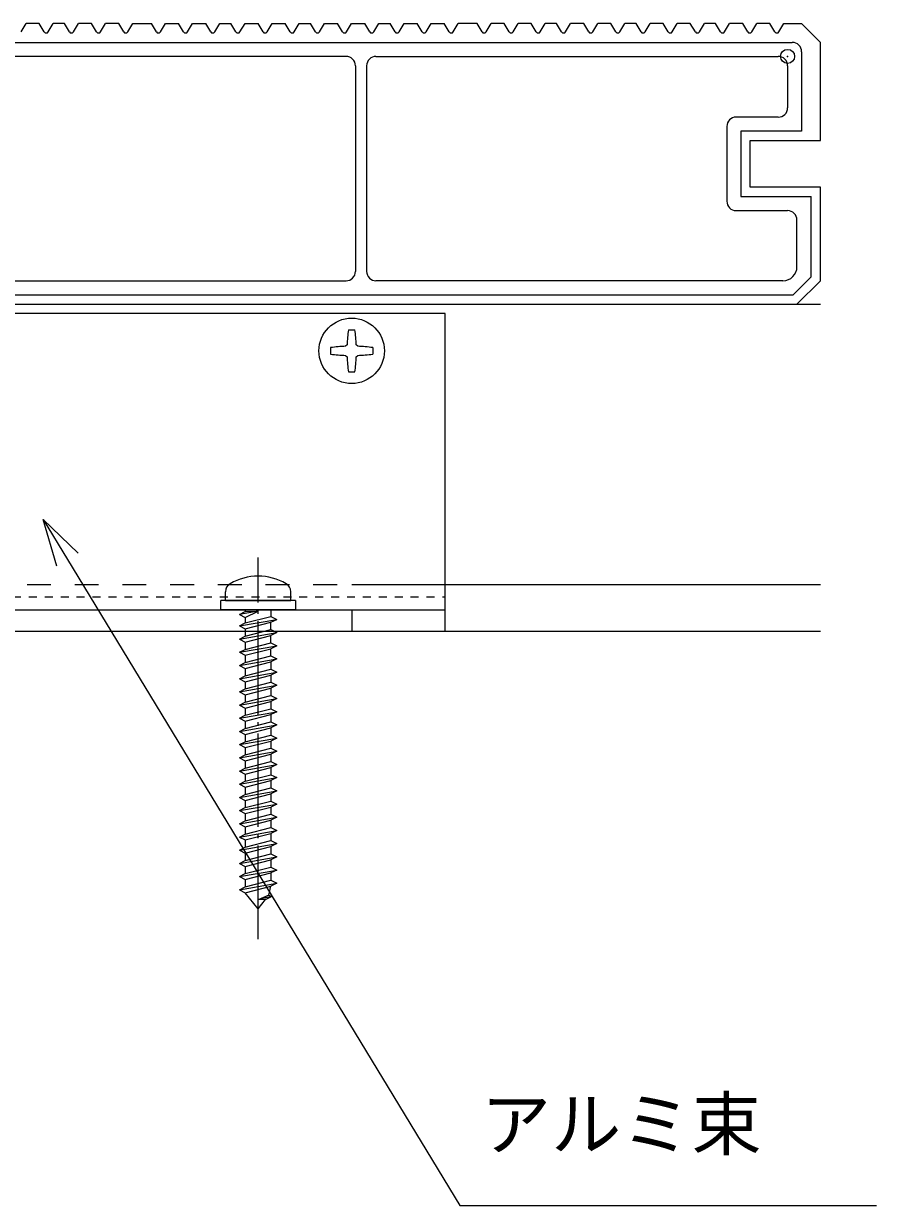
# Model space of a CAD drawing. Units: millimetres on the paper. Extents: x -420 to 420, y -297 to 297.
# Drawn here: x 297.81 to 328.19, y -124.11 to -81.98 of the extents above; entities that cross this region are included whole.
import ezdxf
from ezdxf.enums import TextEntityAlignment as Align

# ---------------------------------------------------------------- set-up
doc = ezdxf.new("R2010")
doc.units = ezdxf.units.MM
doc.header["$PDMODE"] = 32
doc.header["$PDSIZE"] = 0.5
doc.linetypes.add('USER1', pattern=[12, 10, -0.8, 0.4, -0.8])
doc.linetypes.add('USER2', pattern=[1.7, 0.85, -0.85])
for name, color, linetype, lineweight in [('0-0_0', 7, 'Continuous', 5), ('0-1_Defpoints', 7, 'Continuous', 18), ('0-7_A-E01-仕上太線', 4, 'Continuous', 18), ('0-8_A-D09-金物_鋼材', 1, 'Continuous', 18), ('0-A_0-A08-芯_他', 7, 'USER1', 5), ('0-B_A-B03-文字_書込_小', 7, 'Continuous', 18), ('0-D__U+FF71_U+FF99_U+FF90', 9, 'USER2', 18), ('0-E_A-C05-見え掛り_細線', 1, 'Continuous', 18)]:
    doc.layers.add(name, color=color, linetype=linetype, lineweight=lineweight)
doc.styles.add('ＭＳ ゴシック', font='')
doc.styles.get('ＭＳ ゴシック').set_extended_font_data('MS Gothic')

# ---------------------------------------------------------------- blocks, each defined once
blk = doc.blocks.new('_Open30')
at = {"layer": '0-0_0'}
blk.add_line((0, 0), (-1, 0), dxfattribs=at)
blk.add_lwpolyline([(-1, 0.2679), (0, 0), (-1, -0.2679)], dxfattribs=at)
blk = doc.blocks.new('A$C7B33427C')
at = {"layer": '0-8_A-D09-金物_鋼材'}
for p, q in [((-3.501, 1), (-3.501, 1.93)), ((3.5, 1), (3.5, 1.93)), ((4, 1), (-4, 1)), ((-4, 0), (-4, 1)), ((4, 0), (-4, 0)), ((-3.501, 1), (3.5, 1)), ((-1.373, 0), (-1.373, -0.195)), ((1.372, 0), (1.372, -0.699)), ((4, 1), (4, 0)), ((-0.001, -0.16), (-2.001, -0.513)), ((-2.001, -0.513), (-1.373, -0.195)), ((-2.001, -0.513), (-1.373, -0.83)), ((-2.001, -1.724), (1.999, -1.018)), ((-1.373, -0.195), (-0.001, -0.16)), ((-1.373, -0.83), (-0.001, -0.16)), ((-1.373, -1.406), (1.372, -0.699)), ((-1.373, -0.83), (-1.373, -1.227)), ((-1.373, -1.227), (-1.373, -1.406)), ((1.372, -0.699), (1.999, -1.018)), ((1.372, -1.335), (1.999, -1.018)), ((-2.001, -1.724), (-1.373, -1.406)), ((-2.001, -1.724), (-1.373, -2.041)), ((-2.001, -3.135), (1.999, -2.429)), ((-1.373, -2.041), (1.372, -1.335)), ((-1.373, -2.041), (-1.372, -2.816)), ((-1.372, -2.816), (1.372, -2.111)), ((1.372, -2.111), (1.372, -1.335)), ((1.372, -2.111), (1.999, -2.429)), ((1.999, -2.429), (1.372, -2.747)), ((-2.001, -3.135), (-1.372, -2.816)), ((-2.001, -3.135), (-1.373, -3.452)), ((-1.373, -3.452), (1.372, -2.747)), ((-1.373, -3.452), (-1.373, -4.227)), ((-1.373, -4.227), (1.372, -3.522)), ((1.372, -3.522), (1.372, -2.747)), ((1.372, -3.522), (1.999, -3.84)), ((-2.001, -4.546), (1.999, -3.84)), ((-2.001, -4.546), (-1.373, -4.227)), ((-2.001, -4.546), (-1.373, -4.863)), ((-1.373, -4.863), (1.372, -4.158)), ((-1.373, -4.863), (-1.373, -5.638)), ((-1.373, -5.638), (1.372, -4.933)), ((1.999, -3.84), (1.372, -4.158)), ((1.372, -4.933), (1.372, -4.158)), ((1.372, -4.933), (1.999, -5.25)), ((-2.001, -5.956), (1.999, -5.25)), ((-2.001, -5.956), (-1.373, -5.638)), ((-2.001, -5.956), (-1.373, -6.274)), ((-1.373, -6.274), (1.372, -5.569)), ((-1.373, -6.274), (-1.373, -7.05)), ((1.999, -5.25), (1.372, -5.569)), ((1.372, -5.569), (1.372, -6.344)), ((-2.001, -7.367), (1.999, -6.663)), ((-2.001, -7.367), (-1.373, -7.05)), ((-2.001, -7.367), (-1.373, -7.686)), ((-1.373, -7.05), (1.372, -6.344)), ((-1.373, -7.686), (1.372, -6.98)), ((1.372, -6.344), (1.999, -6.663)), ((1.999, -6.663), (1.372, -6.98)), ((1.372, -6.98), (1.372, -7.755)), ((-2.001, -8.778), (1.999, -8.074)), ((-2.001, -8.778), (-1.373, -8.461)), ((-2.001, -8.778), (-1.373, -9.097)), ((-1.373, -7.686), (-1.373, -8.461)), ((-1.373, -8.461), (1.372, -7.755)), ((-1.373, -9.097), (1.372, -8.391)), ((1.372, -7.755), (1.999, -8.074)), ((1.999, -8.074), (1.372, -8.391)), ((1.372, -8.391), (1.372, -9.166)), ((-2.001, -10.189), (1.999, -9.485)), ((-2.001, -10.189), (-1.373, -9.872)), ((-1.373, -9.097), (-1.373, -9.872)), ((-1.373, -9.872), (1.372, -9.166)), ((-1.372, -10.508), (1.372, -9.802)), ((1.372, -9.166), (1.999, -9.485)), ((1.999, -9.485), (1.372, -9.802)), ((1.372, -9.802), (1.372, -10.577)), ((-2.001, -10.189), (-1.372, -10.508)), ((-2.001, -11.6), (1.999, -10.896)), ((-2.001, -11.6), (-1.373, -11.283)), ((-1.372, -10.508), (-1.373, -11.283)), ((-1.373, -11.283), (1.372, -10.577)), ((-1.372, -11.919), (1.372, -11.213)), ((1.372, -10.577), (1.999, -10.896)), ((1.999, -10.896), (1.372, -11.213)), ((1.372, -11.213), (1.372, -11.989)), ((-2.001, -11.6), (-1.372, -11.919)), ((-2.001, -13.011), (1.999, -12.307)), ((-1.373, -13.33), (1.372, -12.625)), ((-1.372, -11.919), (-1.372, -12.694)), ((-1.372, -12.694), (1.372, -11.989)), ((1.372, -11.989), (1.999, -12.307)), ((1.999, -12.307), (1.372, -12.625)), ((1.372, -12.625), (1.372, -13.4)), ((-2.001, -13.011), (-1.372, -12.694)), ((-2.001, -13.011), (-1.373, -13.33)), ((-2.001, -14.423), (1.999, -13.718)), ((-1.373, -13.33), (-1.373, -14.105)), ((-1.373, -14.105), (1.372, -13.4)), ((1.372, -13.4), (1.999, -13.718)), ((1.999, -13.718), (1.372, -14.036)), ((-2.001, -14.423), (-1.373, -14.105)), ((-2.001, -14.423), (-1.373, -14.741)), ((-2.001, -15.834), (1.999, -15.129)), ((-1.373, -14.741), (1.372, -14.036)), ((-1.373, -14.741), (-1.373, -15.516)), ((-1.373, -15.516), (1.372, -14.811)), ((1.372, -14.036), (1.372, -14.811)), ((1.372, -14.811), (1.999, -15.129)), ((1.999, -15.129), (1.372, -15.447)), ((-2.001, -15.834), (-1.373, -15.516)), ((-2.001, -15.834), (-1.373, -16.152)), ((-1.373, -16.152), (1.372, -15.447)), ((-1.373, -16.152), (-1.372, -16.928)), ((-1.372, -16.928), (1.372, -16.222)), ((1.372, -15.447), (1.372, -16.222)), ((1.372, -16.222), (1.999, -16.541)), ((-2.001, -17.245), (1.999, -16.541)), ((-2.001, -17.245), (-1.372, -16.928)), ((-2.001, -17.245), (-1.373, -17.563)), ((-1.373, -17.563), (1.372, -16.858)), ((-1.373, -17.563), (-1.372, -18.339)), ((-1.372, -18.339), (1.372, -17.633)), ((1.999, -16.541), (1.372, -16.858)), ((1.372, -16.858), (1.372, -17.633)), ((1.372, -17.633), (1.999, -17.952)), ((-2.001, -18.656), (1.999, -17.952)), ((-2.001, -18.656), (-1.372, -18.339)), ((-1.372, -18.975), (1.372, -18.269)), ((1.999, -17.952), (1.372, -18.269)), ((1.372, -18.269), (1.372, -19.044)), ((-2.001, -20.067), (1.999, -19.363)), ((-2.001, -20.067), (-1.372, -19.75)), ((-2.001, -20.067), (-1.373, -20.386)), ((-1.373, -20.386), (1.372, -19.68)), ((-1.372, -19.75), (1.372, -19.044)), ((1.372, -19.044), (1.999, -19.363)), ((1.999, -19.363), (1.372, -19.68)), ((1.372, -19.68), (1.372, -20.455)), ((-2.001, -21.478), (1.999, -20.774)), ((-2.001, -21.478), (-1.373, -21.161)), ((-2.001, -21.478), (-1.373, -21.797)), ((-1.373, -20.386), (-1.373, -21.161)), ((-1.373, -21.161), (1.372, -20.455)), ((-1.373, -21.797), (1.372, -21.091)), ((1.372, -20.455), (1.999, -20.774)), ((1.999, -20.774), (1.372, -21.091)), ((1.372, -21.091), (1.372, -21.866)), ((-2.001, -22.889), (1.999, -22.185)), ((-2.001, -22.889), (-1.373, -22.572)), ((-1.373, -21.797), (-1.373, -22.572)), ((-1.373, -22.572), (1.372, -21.866)), ((-1.373, -23.208), (1.372, -22.502)), ((1.372, -21.866), (1.999, -22.185)), ((1.999, -22.185), (1.372, -22.502)), ((1.372, -22.502), (1.372, -23.278)), ((-2.001, -22.889), (-1.373, -23.208)), ((-2.001, -24.301), (1.999, -23.596)), ((-2.001, -24.301), (-1.372, -23.983)), ((-1.373, -23.208), (-1.372, -23.983)), ((-1.373, -24.619), (1.372, -23.914)), ((-1.372, -23.983), (1.372, -23.278)), ((1.372, -23.278), (1.999, -23.596)), ((1.999, -23.596), (1.372, -23.914)), ((1.372, -23.914), (1.372, -24.689)), ((-2.001, -24.301), (-1.373, -24.619)), ((-2.001, -25.712), (1.999, -25.007)), ((-1.373, -24.619), (-1.372, -25.394)), ((1.372, -24.689), (1.999, -25.007)), ((1.999, -25.007), (1.372, -25.325)), ((-2.001, -25.712), (-1.372, -26.03)), ((-2.001, -27.123), (1.999, -26.418)), ((-1.372, -26.03), (1.372, -25.325)), ((-1.372, -26.03), (-1.372, -26.805)), ((-1.372, -26.805), (1.372, -26.1)), ((1.372, -25.325), (1.372, -26.1)), ((1.372, -26.1), (1.999, -26.418)), ((1.999, -26.418), (1.372, -26.736)), ((-2.001, -27.123), (-1.372, -26.805)), ((-2.001, -27.123), (-1.372, -27.441)), ((-1.372, -27.441), (-1.373, -28.217)), ((-1.373, -28.217), (1.372, -27.511)), ((-1.372, -27.441), (1.372, -26.736)), ((1.372, -26.736), (1.372, -27.511)), ((1.372, -27.511), (1.999, -27.83)), ((-2.001, -28.534), (1.999, -27.83)), ((-2.001, -28.534), (-1.373, -28.217)), ((-2.001, -28.534), (-1.372, -28.853)), ((-1.372, -28.853), (-1.373, -29.628)), ((-1.373, -29.628), (1.372, -28.922)), ((-1.372, -28.853), (1.372, -28.147)), ((1.999, -27.83), (1.372, -28.147)), ((1.372, -28.147), (1.372, -28.922)), ((1.372, -28.922), (1.999, -29.241)), ((-2.001, -29.945), (1.999, -29.241)), ((-2.001, -29.945), (-1.373, -29.628)), ((-2.001, -29.945), (-1.372, -30.264)), ((-1.372, -30.264), (1.372, -29.558)), ((-0.001, -32), (-1.372, -30.264)), ((1.161, -30.529), (1.372, -29.558)), ((1.999, -29.241), (1.372, -29.558)), ((1.43, -30.665), (-0.08, -31.035)), ((-0.001, -32), (0.803, -30.983)), ((1.161, -30.529), (0, -31.003)), ((0.803, -30.983), (0, -31.003)), ((0.803, -30.983), (1.43, -30.665)), ((1.161, -30.529), (1.43, -30.665))]:
    blk.add_line(p, q, dxfattribs=at)
for points in [[(-2.001, -18.656), (-1.372, -18.975), (-1.372, -19.75)], [(-2.001, -25.712), (-1.372, -25.394), (1.372, -24.689)]]:
    blk.add_lwpolyline(points, dxfattribs=at)
for centre, radius, start, end in [((-2.499, 1.93), 1, 119.99997, 179.99998), ((-0.001, -2.4), 6, 60, 119.99997), ((2.501, 1.93), 1, 0, 60)]:
    blk.add_arc(centre, radius, start, end, dxfattribs=at)
at = {"layer": '0-A_0-A08-芯_他'}
blk.add_line((-0.001, -35.22), (-0.001, 5.582), dxfattribs=at)
blk = doc.blocks.new('AC-1-b')
at = {"layer": '0-0_0'}
for p, q in [((-24.652, 32.25), (-25.348, 32.25)), ((24.652, 32.25), (25.348, 32.25)), ((-27.25, 30.348), (-27.25, 29.652)), ((-25.648, 30.487), (-25.488, 30.648)), ((-24.512, 30.648), (-24.352, 30.487)), ((-22.75, 30.348), (-22.75, 29.652)), ((22.75, 30.348), (22.75, 29.652)), ((24.512, 30.648), (24.352, 30.487)), ((25.648, 30.487), (25.488, 30.648)), ((27.25, 30.348), (27.25, 29.652)), ((-25.488, 29.352), (-25.648, 29.513)), ((-24.352, 29.513), (-24.512, 29.352)), ((24.352, 29.513), (24.512, 29.352)), ((25.488, 29.352), (25.648, 29.513)), ((-24.652, 27.75), (-25.348, 27.75)), ((24.652, 27.75), (25.348, 27.75)), ((-35, 2.3), (35, 2.3))]:
    blk.add_line(p, q, dxfattribs=at)
at = {"layer": '0-0_0', "color": 9, "linetype": 'USER2', "lineweight": 18}
blk.add_line((-35, 3.7), (35, 3.7), dxfattribs=at)
at = {"layer": '0-0_0'}
blk.add_lwpolyline([(-35, 0), (35, 0), (35, 34), (-35, 34)], close=True, dxfattribs=at)
for centre in [(-25, 30), (25, 30)]:
    blk.add_circle(centre, 3.5, dxfattribs=at)
for centre, start, end in [((-8.752, 30), 172.27975, 177.78308), ((-41.248, 30), 2.21692, 7.72025), ((41.248, 30), 172.27975, 177.78308), ((8.752, 30), 2.21692, 7.72025), ((-25, 13.752), 92.21692, 97.72025), ((-25, 13.752), 82.27975, 87.78308), ((25, 13.752), 92.21692, 97.72025), ((25, 13.752), 82.27975, 87.78308), ((-25, 46.248), 262.27975, 267.78308), ((-8.752, 30), 182.21692, 187.72025), ((-41.248, 30), 352.27975, 357.78308), ((-25, 46.248), 272.21692, 277.72025), ((25, 46.248), 262.27975, 267.78308), ((41.248, 30), 182.21692, 187.72025), ((8.752, 30), 352.27975, 357.78308), ((25, 46.248), 272.21692, 277.72025)]:
    blk.add_arc(centre, 16.748, start, end, dxfattribs=at)
at = {"layer": '0-1_Defpoints', "color": 222}
for p, q in [((-25, 2.3), (-25, 0)), ((25, 2.3), (25, 0))]:
    blk.add_line(p, q, dxfattribs=at)
blk = doc.blocks.new('床クール')
at = {"layer": '0-0_0'}
for p, q in [((59.563, 29.12), (60.1, 30)), ((61.5, 30), (60.1, 30)), ((62.037, 29.12), (61.5, 30)), ((62.463, 29.12), (63, 30)), ((64.2, 30), (63, 30)), ((64.737, 29.12), (64.2, 30)), ((65.163, 29.12), (65.7, 30)), ((67.1, 30), (65.7, 30)), ((67.637, 29.12), (67.1, 30)), ((68.063, 29.12), (68.6, 30)), ((70, 30), (68.6, 30)), ((70.537, 29.12), (70, 30)), ((70.963, 29.12), (71.5, 30)), ((71.5, 30), (73.5, 30)), ((74.037, 29.12), (73.5, 30)), ((74.463, 29.12), (75, 30)), ((75, 30), (76.4, 30)), ((76.937, 29.12), (76.4, 30)), ((77.363, 29.12), (77.9, 30)), ((77.9, 30), (79.3, 30)), ((79.837, 29.12), (79.3, 30)), ((80.263, 29.12), (80.8, 30)), ((80.8, 30), (82, 30)), ((82.537, 29.12), (82, 30)), ((82.963, 29.12), (83.5, 30)), ((83.5, 30), (84.9, 30)), ((85.437, 29.12), (84.9, 30)), ((85.863, 29.12), (86.4, 30)), ((86.4, 30), (87.8, 30)), ((88.337, 29.12), (87.8, 30)), ((88.763, 29.12), (89.3, 30)), ((89.3, 30), (90.5, 30)), ((91.037, 29.12), (90.5, 30)), ((91.463, 29.12), (92, 30)), ((92, 30), (93.4, 30)), ((93.937, 29.12), (93.4, 30)), ((94.363, 29.12), (94.9, 30)), ((94.9, 30), (96.3, 30)), ((96.837, 29.12), (96.3, 30)), ((97.263, 29.12), (97.8, 30)), ((97.8, 30), (99, 30)), ((99.537, 29.12), (99, 30)), ((99.963, 29.12), (100.5, 30)), ((100.5, 30), (101.9, 30)), ((102.437, 29.12), (101.9, 30)), ((102.863, 29.12), (103.4, 30)), ((103.4, 30), (104.8, 30)), ((105.337, 29.12), (104.8, 30)), ((105.763, 29.12), (106.3, 30)), ((108.3, 30), (106.3, 30)), ((108.837, 29.12), (108.3, 30)), ((109.263, 29.12), (109.8, 30)), ((111.2, 30), (109.8, 30)), ((111.737, 29.12), (111.2, 30)), ((112.163, 29.12), (112.7, 30)), ((114.1, 30), (112.7, 30)), ((114.637, 29.12), (114.1, 30)), ((115.063, 29.12), (115.6, 30)), ((116.8, 30), (115.6, 30)), ((117.337, 29.12), (116.8, 30)), ((117.763, 29.12), (118.3, 30)), ((119.7, 30), (118.3, 30)), ((120.237, 29.12), (119.7, 30)), ((120.663, 29.12), (121.2, 30)), ((122.6, 30), (121.2, 30)), ((123.137, 29.12), (122.6, 30)), ((123.563, 29.12), (124.1, 30)), ((125.3, 30), (124.1, 30)), ((125.837, 29.12), (125.3, 30)), ((126.263, 29.12), (126.8, 30)), ((128.2, 30), (126.8, 30)), ((128.737, 29.12), (128.2, 30)), ((129.163, 29.12), (129.7, 30)), ((131.1, 30), (129.7, 30)), ((131.637, 29.12), (131.1, 30)), ((132.063, 29.12), (132.6, 30)), ((133.8, 30), (132.6, 30)), ((134.337, 29.12), (133.8, 30)), ((134.763, 29.12), (135.3, 30)), ((136.7, 30), (135.3, 30)), ((137.237, 29.12), (136.7, 30)), ((137.663, 29.12), (138.2, 30)), ((139.6, 30), (138.2, 30)), ((140.137, 29.12), (139.6, 30)), ((140.563, 29.12), (141.1, 30)), ((141.1, 30), (143, 30)), ((143, 30), (145, 28)), ((3, 28), (142, 28)), ((145, 17.5), (145, 28)), ((143, 27), (143, 18.5)), ((94.3, 26.5), (50.7, 26.5)), ((95.3, 25.5), (95.3, 3.5)), ((96.5, 25.5), (96.5, 3.5)), ((97.5, 26.5), (140.5, 26.5)), ((141.5, 25.5), (141.5, 21)), ((135, 19), (135, 11)), ((140.5, 20), (136, 20)), ((137.5, 17.5), (145, 17.5)), ((137.5, 12.5), (137.5, 17.5)), ((145, 12.5), (137.5, 12.5)), ((144, 2.914), (144, 11.5)), ((145, 2.5), (145, 12.5)), ((136, 10), (141.5, 10)), ((142.5, 4), (142.5, 9)), ((144, 2.914), (142.086, 1)), ((50.7, 2.5), (94.3, 2.5)), ((141, 2.5), (97.5, 2.5)), ((142.5, 0), (145, 2.5)), ((5, 0), (142.5, 0)), ((5.414, 1), (142.086, 1))]:
    blk.add_line(p, q, dxfattribs=at)
blk.add_lwpolyline([(143, 18.5), (136.5, 18.5), (136.5, 11.5), (144, 11.5)], dxfattribs=at)
for centre, radius, start, end in [((62.25, 29.25), 0.25, 211.36698, 328.63302), ((64.95, 29.25), 0.25, 211.36698, 328.63302), ((67.85, 29.25), 0.25, 211.36698, 328.63302), ((70.75, 29.25), 0.25, 211.36698, 328.63302), ((74.25, 29.25), 0.25, 211.36698, 328.63302), ((77.15, 29.25), 0.25, 211.36698, 328.63302), ((80.05, 29.25), 0.25, 211.36698, 328.63302), ((82.75, 29.25), 0.25, 211.36698, 328.63302), ((85.65, 29.25), 0.25, 211.36698, 328.63302), ((88.55, 29.25), 0.25, 211.36698, 328.63302), ((91.25, 29.25), 0.25, 211.36698, 328.63302), ((94.15, 29.25), 0.25, 211.36698, 328.63302), ((97.05, 29.25), 0.25, 211.36698, 328.63302), ((99.75, 29.25), 0.25, 211.36698, 328.63302), ((102.65, 29.25), 0.25, 211.36698, 328.63302), ((105.55, 29.25), 0.25, 211.36698, 328.63302), ((109.05, 29.25), 0.25, 211.36698, 328.63302), ((111.95, 29.25), 0.25, 211.36698, 328.63302), ((114.85, 29.25), 0.25, 211.36698, 328.63302), ((117.55, 29.25), 0.25, 211.36698, 328.63302), ((120.45, 29.25), 0.25, 211.36698, 328.63302), ((123.35, 29.25), 0.25, 211.36698, 328.63302), ((126.05, 29.25), 0.25, 211.36698, 328.63302), ((128.95, 29.25), 0.25, 211.36698, 328.63302), ((131.85, 29.25), 0.25, 211.36698, 328.63302), ((134.55, 29.25), 0.25, 211.36698, 328.63302), ((137.45, 29.25), 0.25, 211.36698, 328.63302), ((140.35, 29.25), 0.25, 211.36698, 328.63302), ((142, 27), 1, 0, 90), ((94.3, 25.5), 1, 0, 90), ((97.5, 25.5), 1, 90, 180), ((140.5, 25.5), 1, 0, 90), ((140.5, 21), 1, 270, 0), ((136, 19), 1, 90, 180), ((136, 11), 1, 180, 270), ((141.5, 9), 1, 0, 90), ((141, 4), 1.5, 270, 0), ((94.3, 3.5), 1, 270, 0), ((97.5, 3.5), 1, 180, 270)]:
    blk.add_arc(centre, radius, start, end, dxfattribs=at)
blk.add_point((141.5, 26.5), dxfattribs=at)

msp = doc.modelspace()

# ---------------------------------------------------------------- linework, layer by layer
at = {"layer": '0-7_A-E01-仕上太線'}
msp.add_line((287.86, -103.643), (326.193, -103.643), dxfattribs=at)
at = {"layer": '0-B_A-B03-文字_書込_小'}
msp.add_lwpolyline([(299.365, -101.085), (313.346, -124.109), (328.188, -124.109)], dxfattribs=at)
at = {"layer": '0-D__U+FF71_U+FF99_U+FF90'}
msp.add_line((292.827, -101.976), (309.494, -101.976), dxfattribs=at)
at = {"layer": '0-E_A-C05-見え掛り_細線'}
for p, q in [((276.161, -91.976), (326.193, -91.976)), ((309.494, -101.976), (326.193, -101.976))]:
    msp.add_line(p, q, dxfattribs=at)

# ---------------------------------------------------------------- block references
at = {"layer": '0-7_A-E01-仕上太線', "xscale": 0.3333333, "yscale": 0.3333333}
msp.add_blockref('床クール', (277.86, -91.977), dxfattribs=at)
at = {"layer": '0-8_A-D09-金物_鋼材', "xscale": 0.3333333, "yscale": 0.3333333}
for name, p in [('AC-1-b', (301.161, -103.643)), ('A$C7B33427C', (306.161, -102.876))]:
    msp.add_blockref(name, p, dxfattribs=at)
at = {"layer": '0-B_A-B03-文字_書込_小', "xscale": 1.666667, "yscale": 1.666667, "rotation": 121.26711}
msp.add_blockref('_Open30', (298.5, -99.66), dxfattribs=at)

# ---------------------------------------------------------------- texts
at = {"layer": '0-B_A-B03-文字_書込_小', "style": 'ＭＳ ゴシック'}
msp.add_text('アルミ束', height=1.833, dxfattribs=at).set_placement((314.098, -122.672), align=Align.BOTTOM_LEFT)

doc.saveas('drawing.dxf')
